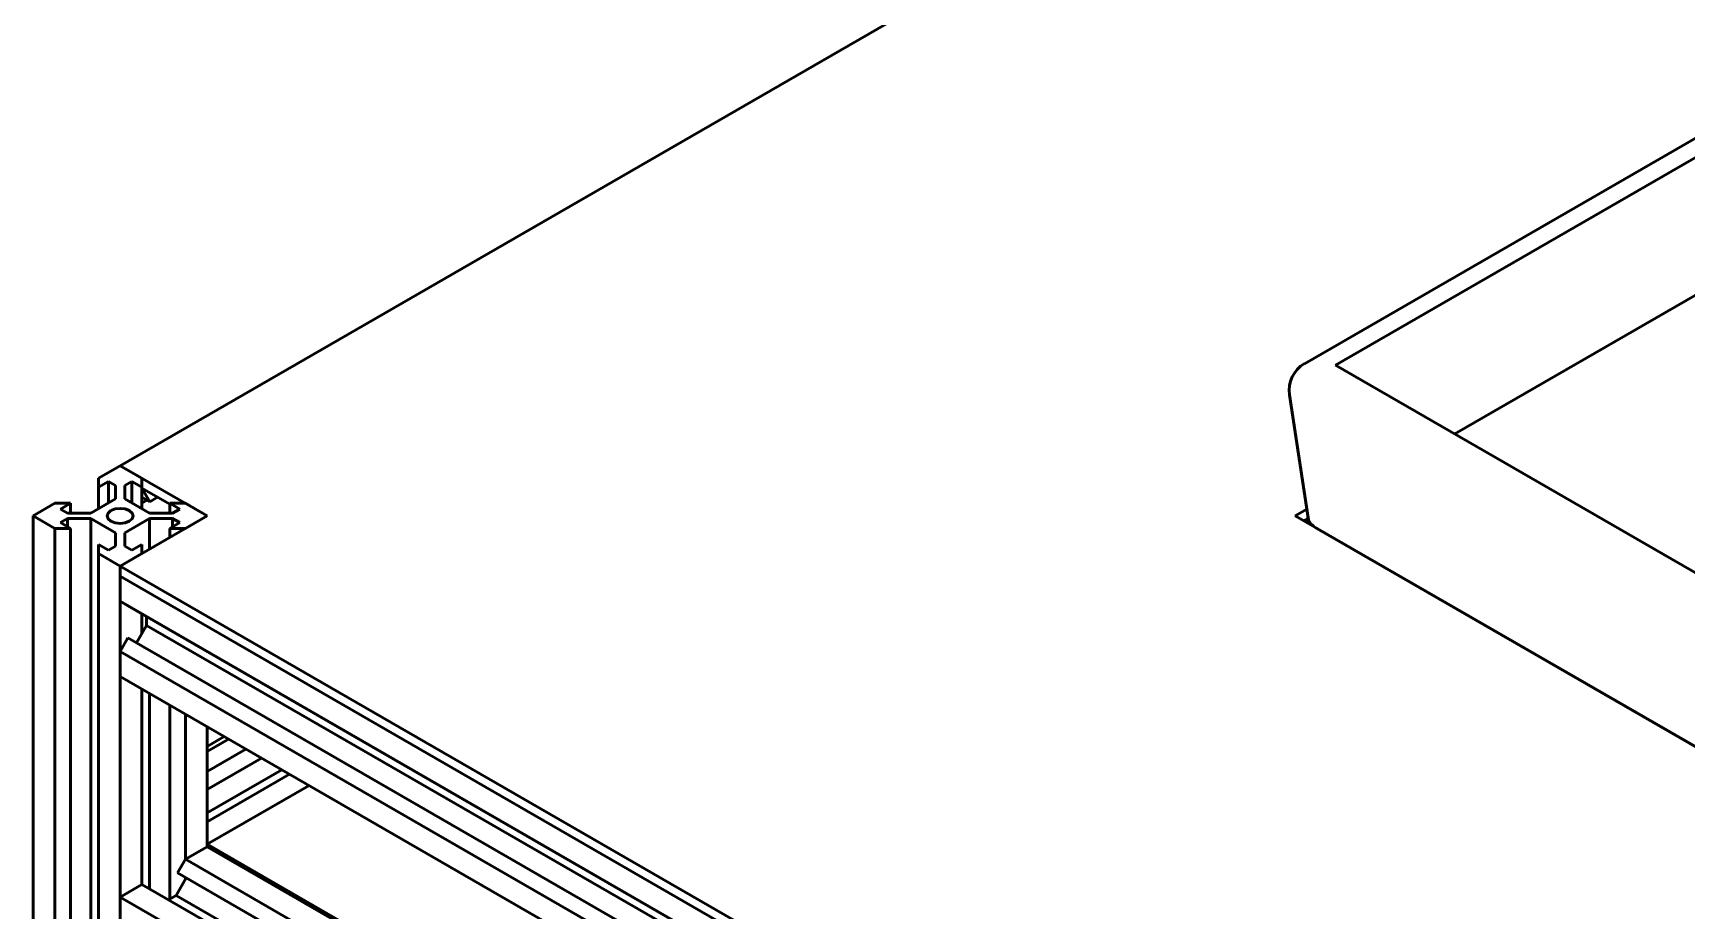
# Model space of a CAD drawing. Header units: millimetres. Extents: x 0 to 2215, y 0 to 863.
# Drawn here: x 1176.3 to 1310.7, y 586.4 to 657.8 of the extents above; entities that cross this region are included whole.
import ezdxf

# ---------------------------------------------------------------- set-up
doc = ezdxf.new("R2010")
doc.units = ezdxf.units.MM
doc.layers.add('粗实线层', color=7, linetype='Continuous', lineweight=50)

msp = doc.modelspace()

# ---------------------------------------------------------------- linework, layer by layer
at = {"layer": '粗实线层'}
for p, q in [((1310.67, 696.07), (1183.4, 622.59)), ((1316.5, 652.18), (1279.61, 630.88)), ((1317.75, 651.32), (1282.12, 630.76)), ((1317.75, 640.14), (1291.81, 625.17)), ((1282.12, 630.76), (1317.75, 610.19)), ((1278.39, 628.34), (1279.9, 618.35)), ((1183.4, 622.59), (1181.63, 621.57)), ((1183.4, 622.59), (1190.47, 618.51)), ((1185.16, 621.57), (1183.4, 622.59)), ((1181.63, 621.57), (1181.63, 620.84)), ((1181.63, 620.84), (1182.44, 621.31)), ((1181.63, 619.08), (1181.63, 620.84)), ((1182.44, 621.31), (1183.02, 620.97)), ((1182.44, 619.55), (1182.44, 621.31)), ((1183.02, 620.97), (1183.02, 619.89)), ((1183.77, 620.97), (1184.35, 621.31)), ((1183.77, 619.89), (1183.77, 620.97)), ((1184.35, 621.31), (1185.16, 620.84)), ((1184.35, 619.55), (1184.35, 621.31)), ((1185.16, 620.84), (1185.16, 621.57)), ((1185.16, 619.08), (1185.16, 620.84)), ((1185.16, 620.75), (1187.43, 619.45)), ((1185.8, 619.65), (1185.16, 620.75)), ((1178.09, 619.53), (1176.32, 618.51)), ((1179.36, 619.53), (1178.09, 619.53)), ((1178.55, 619.06), (1179.36, 619.53)), ((1179.36, 618.73), (1179.36, 619.53)), ((1183.02, 619.89), (1181.01, 618.73)), ((1185.78, 618.73), (1183.77, 619.89)), ((1185.16, 620.02), (1185.8, 619.65)), ((1185.57, 619.79), (1185.16, 619.55)), ((1186.44, 620.02), (1185.8, 619.65)), ((1187.43, 619.53), (1188.24, 619.06)), ((1188.7, 619.53), (1187.43, 619.53)), ((1187.43, 618.73), (1187.43, 619.53)), ((1190.47, 618.51), (1188.7, 619.53)), ((1176.32, 618.51), (1178.09, 617.49)), ((1176.32, 491.95), (1176.32, 618.51)), ((1179.13, 618.73), (1178.55, 619.06)), ((1178.55, 617.96), (1179.13, 618.29)), ((1181.01, 618.73), (1179.13, 618.73)), ((1179.13, 618.29), (1181.01, 618.29)), ((1179.13, 617.62), (1179.13, 618.29)), ((1181.01, 618.29), (1183.02, 617.13)), ((1181.01, 491.73), (1181.01, 618.29)), ((1190.47, 618.51), (1183.4, 614.43)), ((1183.77, 617.13), (1185.78, 618.29)), ((1185.22, 619.05), (1185.16, 619.15)), ((1187.66, 618.73), (1185.78, 618.73)), ((1185.78, 618.29), (1187.66, 618.29)), ((1185.78, 615.8), (1185.78, 618.29)), ((1188.24, 619.06), (1187.66, 618.73)), ((1187.66, 618.29), (1188.24, 617.96)), ((1187.66, 617.62), (1187.66, 618.29)), ((1188.7, 617.49), (1190.47, 618.51)), ((1279.79, 619.05), (1278.85, 618.51)), ((1278.85, 618.51), (1317.75, 596.06)), ((1279.89, 618.29), (1279.56, 618.1)), ((1279.89, 618.41), (1279.89, 617.91)), ((1178.09, 617.49), (1179.36, 617.49)), ((1178.09, 490.93), (1178.09, 617.49)), ((1179.36, 617.49), (1178.55, 617.96)), ((1179.36, 490.93), (1179.36, 617.49)), ((1183.02, 617.13), (1183.02, 616.05)), ((1183.77, 616.05), (1183.77, 617.13)), ((1188.24, 617.96), (1187.43, 617.49)), ((1187.43, 617.49), (1188.7, 617.49)), ((1187.43, 616.75), (1187.43, 617.49)), ((1280.62, 617.49), (1315.98, 597.08)), ((1181.63, 616.18), (1181.63, 615.45)), ((1182.44, 615.71), (1181.63, 616.18)), ((1181.63, 488.88), (1181.63, 615.45)), ((1181.63, 615.45), (1183.4, 614.43)), ((1183.02, 616.05), (1182.44, 615.71)), ((1183.4, 614.43), (1185.16, 615.45)), ((1184.35, 615.71), (1183.77, 616.05)), ((1185.16, 616.18), (1184.35, 615.71)), ((1185.16, 615.45), (1185.16, 616.18)), ((1183.4, 614.43), (1310.67, 540.95)), ((1183.4, 614.43), (1183.4, 613.61)), ((1183.4, 487.86), (1183.4, 614.43)), ((1183.4, 613.61), (1310.67, 540.13)), ((1183.4, 613.61), (1183.4, 611.57)), ((1183.4, 611.57), (1310.67, 538.09)), ((1183.4, 611.57), (1184.03, 611.2)), ((1184.03, 611.2), (1310.67, 538.09)), ((1185.16, 608.94), (1185.16, 610.55)), ((1185.55, 610.32), (1185.55, 609.61)), ((1185.55, 609.61), (1184.73, 608.19)), ((1185.55, 609.61), (1310.67, 537.38)), ((1184.03, 608.59), (1183.4, 607.49)), ((1183.4, 607.49), (1310.67, 534.01)), ((1183.4, 607.49), (1183.4, 605.45)), ((1184.03, 608.59), (1310.67, 535.48)), ((1183.4, 605.45), (1310.67, 531.97)), ((1185.16, 588.55), (1185.16, 604.43)), ((1185.78, 588.19), (1185.78, 604.07)), ((1187.43, 587.36), (1187.43, 603.12)), ((1188.7, 590.59), (1188.7, 602.38)), ((1190.47, 591.61), (1190.47, 601.36)), ((1191.85, 600.57), (1190.47, 599.77)), ((1192.2, 600.36), (1190.47, 599.36)), ((1193.61, 599.55), (1190.47, 597.73)), ((1194.89, 598.81), (1190.47, 596.26)), ((1196.53, 597.86), (1190.47, 594.36)), ((1197.15, 597.51), (1190.47, 593.65)), ((1198.74, 596.59), (1190.47, 591.81)), ((1190.47, 591.61), (1188.7, 590.59)), ((1190.47, 591.81), (1310.67, 522.42)), ((1190.47, 591.81), (1190.47, 591.61)), ((1190.47, 591.61), (1310.67, 522.21)), ((1188.7, 590.59), (1188.06, 589.48)), ((1188.7, 590.59), (1310.67, 520.17)), ((1185.16, 588.55), (1183.4, 587.52)), ((1185.16, 588.55), (1310.67, 516.09)), ((1188.76, 589.08), (1187.94, 587.66)), ((1188.06, 589.48), (1310.67, 518.7)), ((1188.7, 588.98), (1188.7, 589.12)), ((1183.4, 587.52), (1310.67, 514.05)), ((1183.4, 587.52), (1183.4, 585.48)), ((1187.94, 587.66), (1187.32, 587.3)), ((1187.94, 587.66), (1310.67, 516.8))]:
    msp.add_line(p, q, dxfattribs=at)
at = {"layer": '粗实线层', "flags": 128}
msp.add_lwpolyline([(1182.65, 618.94), (1182.43, 618.74), (1182.35, 618.51), (1182.43, 618.28), (1182.65, 618.08), (1182.99, 617.95), (1183.4, 617.9), (1183.8, 617.95), (1184.14, 618.08), (1184.37, 618.28), (1184.45, 618.51), (1184.37, 618.74), (1184.14, 618.94), (1183.8, 619.07), (1183.4, 619.12), (1182.99, 619.07), (1182.65, 618.94)], dxfattribs=at)
at = {"layer": '粗实线层'}
msp.add_arc((1280.86, 628.72), 2.5, 119.9973, 188.6163, dxfattribs=at)
for centre, major_axis, ratio, start_param, end_param in [((1282.39, 618.6), (2.5, 0.19), 0.575108, 3.18489, 3.879895), ((1282.39, 595.18), (-1.86, 22.34), 0.074932, 6.231249, 6.235047)]:
    msp.add_ellipse(centre, major_axis=major_axis, ratio=ratio, start_param=start_param, end_param=end_param, dxfattribs=at)

doc.saveas('drawing.dxf')
